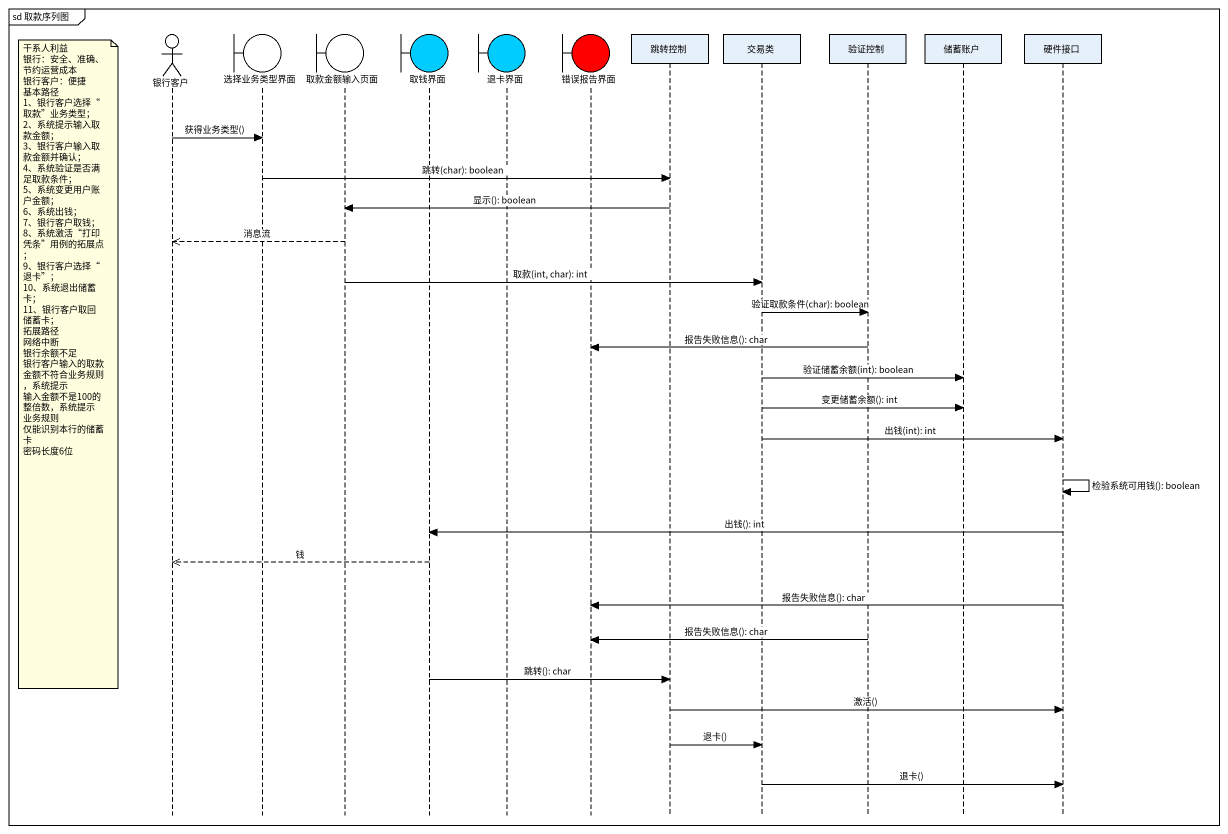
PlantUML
@startuml
mainframe sd 取款序列图
hide footbox
actor 银行客户
boundary 选择业务类型界面
boundary 取款金额输入页面
boundary 取钱界面 #00CCFF
boundary 退卡界面 #00CCFF
boundary 错误报告界面 #FF0000
participant 跳转控制
participant 交易类
participant 验证控制
participant 储蓄账户
participant 硬件接口

银行客户 -> 选择业务类型界面 : 获得业务类型()
选择业务类型界面 -> 跳转控制 : 跳转(char): boolean
跳转控制 -> 取款金额输入页面 : 显示(): boolean
取款金额输入页面 -->> 银行客户 : 消息流
取款金额输入页面 -> 交易类 : 取款(int, char): int
交易类 -> 验证控制 : 验证取款条件(char): boolean
验证控制 -> 错误报告界面 : 报告失败信息(): char
note left of 银行客户
  干系人利益
  银行：安全、准确、节约运营成本
  银行客户：便捷
  基本路径
  1、银行客户选择“取款”业务类型；
  2、系统提示输入取款金额；
  3、银行客户输入取款金额并确认；
  4、系统验证是否满足取款条件；
  5、系统变更用户账户金额；
  6、系统出钱；
  7、银行客户取钱；
  8、系统激活“打印凭条”用例的拓展点；
  9、银行客户选择“退卡”；
  10、系统退出储蓄卡；
  11、银行客户取回储蓄卡；
  拓展路径
  网络中断
  银行余额不足
  银行客户输入的取款金额不符合业务规则，系统提示
  输入金额不是100的整倍数，系统提示
  业务规则
  仅能识别本行的储蓄卡
  密码长度6位
end note
交易类 -> 储蓄账户 : 验证储蓄余额(int): boolean
交易类 -> 储蓄账户 : 变更储蓄余额(): int
交易类 -> 硬件接口 : 出钱(int): int
硬件接口 -> 硬件接口 : 检验系统可用钱(): boolean
硬件接口 -> 取钱界面 : 出钱(): int
取钱界面 -->> 银行客户 : 钱
硬件接口 -> 错误报告界面 : 报告失败信息(): char
验证控制 -> 错误报告界面 : 报告失败信息(): char
取钱界面 -> 跳转控制 : 跳转(): char
跳转控制 -> 硬件接口 : 激活()
跳转控制 -> 交易类 : 退卡()
交易类 -> 硬件接口 : 退卡()
@enduml
